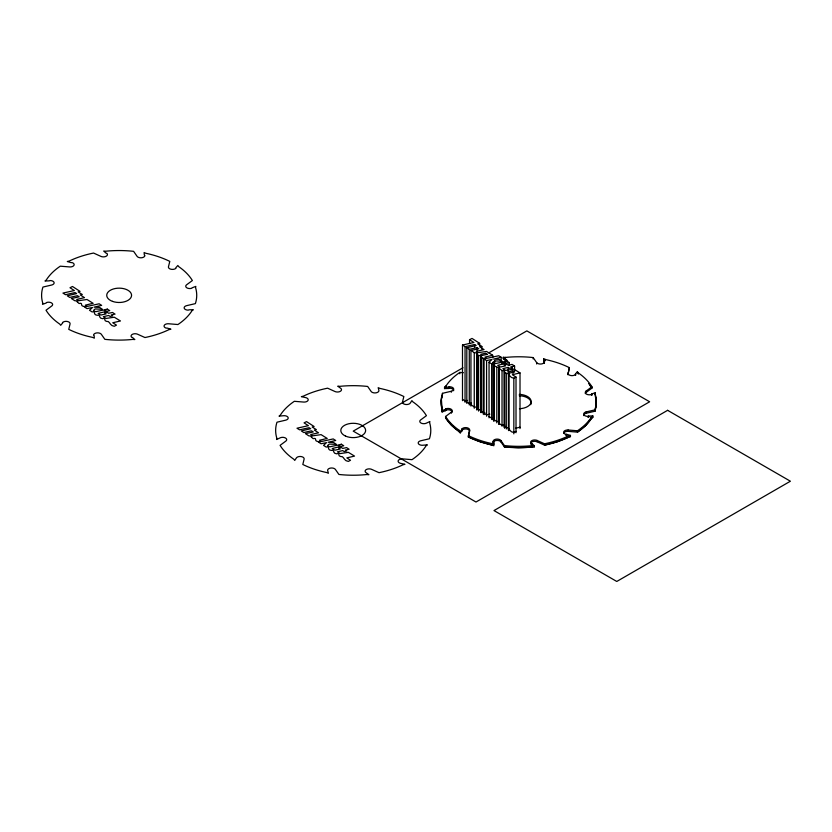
<?xml version="1.0" encoding="UTF-8"?>
<svg xmlns="http://www.w3.org/2000/svg" width="832" height="832" viewBox="0 0 832 832"><rect width="100%" height="100%" fill="white"/><g stroke="black" fill="none" stroke-linecap="round" stroke-linejoin="round"><path stroke-width="1.25" d="M451.402 413.171L451.402 412.152A4.035 2.33 0 0 0 451.09 409.178A4.035 2.33 0 0 0 445.962 408.814L445.962 410.166A1.31 0.759 0 0 1 445.588 410.654L442.094 411.975L442.354 409.396A77.563 44.782 0 0 1 442.489 393.307L451.266 391.258A4.035 2.33 0 0 0 453.586 388.586A4.035 2.33 0 0 0 449.457 386.797A1.31 0.759 0 0 1 448.708 387.109L444.538 387.234L444.538 388.586L448.708 388.461A1.477 0.853 0 0 0 449.114 388.357L449.155 388.336A1.082 0.624 0 0 0 449.394 388.201A4.035 2.33 0 0 1 453.669 390.718M442.094 411.975L442.166 409.458M595.39 392.631L595.306 395.148L595.39 392.631L591.885 393.942A1.31 0.759 0 0 0 591.51 394.43L591.51 395.45M441.418 399.672L442.125 409.739M498.992 424.008L499.335 367.37L496.808 367.224L493.969 365.414L494.333 364L494.333 419.65C493.022 419.162 495.269 416.978 491.66 418.174L489.05 416.499M470.943 406.089L470.943 350.449L474.261 352.633L477.298 353.018L476.954 354.38L478.598 355.451L481.562 355.722L480.875 356.533L480.875 412.173L481.25 355.95M498.95 368.118L502.029 370.614C506.158 369.221 502.622 372.83 506.293 373.36C509.558 372.549 508.976 377.832 513.833 378.227L513.833 433.867M508.394 429.842L508.799 429.062M530.629 443.799A4.035 2.33 0 0 1 532.73 441.605A4.035 2.33 0 0 1 537.056 441.782L544.523 445.141A77.563 44.782 0 0 0 568.464 437.268L570.45 436.779L570.45 435.427L568.464 435.916A77.563 44.782 0 0 1 544.523 443.789L537.056 440.43A4.035 2.33 0 0 0 531.898 440.606A4.035 2.33 0 0 0 531.274 443.57A1.31 0.759 0 0 1 532.116 443.778L534.394 445.806L534.394 447.148L518.326 447.689L504.41 446.919L504.41 445.567L500.864 440.502A4.035 2.33 0 0 0 496.246 439.161A4.035 2.33 0 0 0 493.137 441.553A1.31 0.759 0 0 1 493.678 441.979L493.896 445.734L479.627 441.584L468.312 436.946L469.622 430.175A4.035 2.33 0 0 0 466.762 427.69A4.035 2.33 0 0 0 462.01 428.865L462.01 430.217A1.31 0.759 0 0 1 462.114 430.747L460.231 432.89L459.285 431.87L459.389 430.404A77.563 44.782 0 0 1 445.578 416.468L451.402 412.152M469.622 430.175L468.312 436.946A77.563 44.782 0 0 0 492.19 444.995M441.501 398.653L442.239 395.658M567.986 374.785A4.035 2.33 0 0 1 568.006 374.4L569.348 367.64A77.563 44.782 0 0 0 545.376 359.507L543.66 358.758L543.878 362.523A1.31 0.759 0 0 0 544.419 362.95A4.035 2.33 0 0 1 544.419 363.137M568.006 374.4L569.348 367.64M477.017 407.638L476.954 408.678L478.598 409.75L481.562 410.02M459.389 430.404L460.231 432.89M459.285 431.87L459.389 431.756A77.563 44.782 0 0 1 445.578 417.82L445.578 416.468M575.505 375.211L575.505 373.859L577.408 371.706L578.24 372.85A77.563 44.782 0 0 1 591.926 386.786L591.926 388.138L586.082 392.434A4.035 2.33 0 0 0 585.322 393.536M460.231 431.548L462.114 429.395A1.31 0.759 0 0 0 462.01 428.865M504.566 425.1L504.286 426.234L506.293 427.658C509.558 426.847 508.976 432.13 513.833 432.515L516.017 431.371M481.25 410.249L481.062 411.341L484.942 412.786M489.05 417.851L489.05 362.201L492.003 359.455L486.574 360.568L484.068 358.966L484.068 414.617M444.538 387.234L445.827 386.246A77.563 44.782 0 0 1 459.836 372.414L463.351 372.705M444.538 388.586L445.609 387.608L445.609 386.256M591.562 416.926L591.562 418.278L585.614 425.568L577.491 432.13L577.491 430.778A77.563 44.782 0 0 0 591.562 416.926L592.862 415.938L592.862 417.29L591.562 418.278A77.563 44.782 0 0 1 577.491 432.13L568.121 431.35A4.035 2.33 0 0 0 563.659 433.368M493.033 419.266L493.033 362.367L494.738 360.901L501.904 361.182L501.904 363.761M586.082 392.434L586.082 391.082L591.926 386.786M462.998 367.744L353.215 431.132L475.998 502.018L649.636 401.773L526.843 330.886L488.758 352.872M513.833 378.227L516.017 377.083L516.017 432.723M469.55 343.574L469.55 339.695L472.035 338.426L479.638 343.346L479.638 345.935M583.731 415.594A4.035 2.33 0 0 1 586.144 413.265L594.932 411.226L594.932 409.874A77.563 44.782 0 0 0 595.119 393.869L595.306 393.796M442.094 410.623L445.588 409.302A1.31 0.759 0 0 0 445.962 408.814M479.638 343.346L477.662 343.834L481.842 346.445L481.842 349.024M512.283 370.365L512.283 367.786L509.777 368.399L508.175 367.411L502.913 368.618L505.658 370.386L513.885 369.158L520.01 372.902L520.01 428.553M484.068 358.966L485.826 358.54L483.163 358.384L480.875 356.533M509.267 362.575L506.376 363.262L504.057 361.743L506.865 361.046L509.267 362.575L509.267 365.165M466.814 403.395L466.814 347.745L476.195 345.53L474.614 344.521L465.046 346.642L462.498 345.03L462.498 400.681M492.69 357.833L492.69 355.254L484.962 357.074L486.928 358.322L498.722 355.742L501.186 357.313L501.186 361.192M501.186 357.313L493.605 359.081L499.086 359.341L501.904 361.182M520.01 372.902L512.314 374.712L516.017 377.083M515.611 428.23L520.01 427.201M592.862 415.938L588.692 416.062A1.31 0.759 0 0 0 587.943 416.374A4.035 2.33 0 0 1 583.825 414.575A4.035 2.33 0 0 1 586.144 411.913L594.932 409.874M481.842 346.445L479.846 346.892L484.047 349.596L476.237 351.374L478.182 352.643L486.574 351.447L492.69 355.254M462.498 345.03L473.897 342.482L469.55 339.695M466.814 347.745L469.279 349.346L476.975 347.641L478.764 348.774L470.943 350.449M467.438 400.41L465.046 400.941L462.498 399.329M471.484 403.156L469.279 403.645L466.814 402.043M514.592 371.228L514.592 366.049L510.827 366.85L512.283 367.786M489.84 414.19L486.574 414.866L484.068 413.265M512.97 370.916L507.915 371.956L509.59 373.048L514.634 371.987L512.97 370.916L512.97 373.506M590.772 417.352L592.862 417.29M534.394 445.806L532.262 445.65A77.563 44.782 0 0 1 504.41 445.567M505.877 360.818A1.477 0.853 0 0 1 505.513 360.672L503.246 358.644L503.246 357.292L505.378 357.448A77.563 44.782 0 0 1 533.156 357.562L536.682 362.638L536.682 363.99M503.246 358.644L505.253 358.696L505.253 357.344M489.05 362.201L491.66 363.886L494.333 364M492.544 419.567L494.333 419.65M504.65 425.027L502.029 424.913C497.775 424.663 500.427 420.326 496.808 421.522L493.969 419.713M565.812 435.406L565.812 434.387A4.035 2.33 0 0 1 563.794 431.642A4.035 2.33 0 0 1 568.121 430.009L577.491 430.778M477.298 407.316L474.261 406.931L470.943 404.747M505.877 360.818L505.929 360.828A1.082 0.624 0 0 0 506.355 360.89A4.035 2.33 0 0 1 506.844 361.504A4.035 2.33 0 0 0 506.355 359.538A1.31 0.759 0 0 1 505.513 359.32L503.246 357.292M565.812 434.387A1.31 0.759 0 0 1 566.727 434.335L570.45 435.427M493.896 444.382L492.19 443.643A77.563 44.782 0 0 1 468.312 435.594M493.033 362.367L495.165 363.657L503.142 361.941L505.45 363.459L497.692 365.321L500.365 367.016L505.7 365.83L504.098 364.853L506.688 364.239L508.196 365.217L512.086 364.426L514.592 366.049M459.389 431.756L451.391 425.142L445.578 417.82M544.076 362.762L544.097 362.773A1.082 0.624 0 0 0 544.409 362.96L544.419 361.598A1.31 0.759 0 0 1 543.878 361.171L543.66 358.758M500.864 440.502L500.864 441.854L504.41 446.919A77.563 44.782 0 0 0 532.262 447.002M589.982 385.33L591.926 388.138A77.563 44.782 0 0 0 588.609 383.49M595.119 393.869L595.119 394.878M591.885 393.942L591.885 395.294M591.781 416.915L591.781 418.267M588.692 416.062L588.692 417.414M587.943 416.374L587.943 417.394M586.144 411.913L586.144 413.265M578.334 372.736L578.334 374.088M577.408 371.706L577.408 373.058M575.505 373.859A1.31 0.759 0 0 0 575.598 374.39L575.598 375.398M568.662 435.968L568.662 437.32M568.464 435.916L568.464 437.268L557.107 441.823L544.523 445.141L544.523 443.789M568.121 430.009L568.121 431.35M566.727 434.335L566.727 435.687M545.355 359.382L545.355 360.734M543.878 361.171L543.878 362.523M537.056 440.43L537.056 441.782M533.156 357.562L533.156 358.914M532.262 445.65L532.386 447.106M532.116 443.778L532.116 445.13M531.274 443.57L531.274 444.579M508.799 373.412L508.789 430.633M508.581 373.641L508.581 430.342M508.466 373.89L508.456 430.05M508.175 367.411L508.175 371.29M506.355 359.538L506.355 360.89A1.31 0.759 0 0 1 505.513 360.672L505.513 359.32M506.293 373.36L506.293 429.01M504.566 370.812L504.598 427.939M504.473 372.174L504.473 427.814M504.223 371.166L504.286 427.586M502.029 370.614L502.029 426.265M499.335 367.37L499.335 423.01M499.179 368.742L499.231 424.445M499.086 367.661L499.106 424.289M496.808 367.224L496.808 422.874M494.738 360.901L494.738 363.49M494.01 364.187L493.969 421.065M493.823 364.343L493.875 420.971M493.74 364.666L493.74 420.607M493.678 441.979L493.678 443.331M493.137 441.553L493.137 442.894A1.31 0.759 0 0 1 493.698 443.362M492.19 443.643L492.201 445.12M491.66 363.886L491.66 419.526M486.574 360.568L486.574 416.218M483.163 358.384L483.163 414.024M481.01 356.19L481.062 412.693M478.598 355.451L478.598 411.102M476.975 347.641L476.975 350.22M477.017 353.34L476.954 410.03M476.861 353.569L476.798 409.635M474.614 344.521L474.614 347.11M474.261 352.633L474.261 408.283M469.279 349.346L469.279 404.997M465.046 346.642L465.046 402.293M462.114 429.395L462.114 430.747M459.836 372.414L459.836 373.766M451.266 391.258L451.266 392.267M449.457 386.797L449.457 388.149A1.31 0.759 0 0 1 448.708 388.461L448.708 387.109M445.827 386.246L445.827 387.265M445.588 409.302L445.588 410.654M442.489 393.307L442.489 394.659M442.354 409.396L442.354 410.405M591.51 394.43A4.035 2.33 0 0 1 586.383 394.066A4.035 2.33 0 0 1 586.082 391.082M442.354 410.748A77.563 44.782 0 0 1 442.187 395.647M575.598 374.39A4.035 2.33 0 0 1 570.846 375.544A4.035 2.33 0 0 1 568.006 373.048M544.419 361.598A4.035 2.33 0 0 1 541.299 363.979A4.035 2.33 0 0 1 536.682 362.638M504.598 362.929A4.035 2.33 0 0 1 502.83 363.126M445.962 410.166A4.035 2.33 0 0 1 450.164 410.103A4.035 2.33 0 0 1 452.182 412.235M462.01 430.217A4.035 2.33 0 0 1 466.762 429.042A4.035 2.33 0 0 1 469.622 431.527M493.137 442.894A4.035 2.33 0 0 1 496.246 440.513A4.035 2.33 0 0 1 500.864 441.854M519.272 395.751A12.418 7.166 0 0 1 530.743 404.685M519.272 394.399A12.418 7.166 0 0 1 531.128 401.513A12.418 7.166 0 0 1 519.449 408.71M42.609 303.222L42.536 304.377L46.03 303.066A1.31 0.759 0 0 0 46.405 302.578A4.035 2.33 0 0 1 51.532 302.931A4.035 2.33 0 0 1 51.844 305.916L46.02 310.222A77.563 44.782 0 0 0 59.831 324.158L60.674 325.302L62.556 323.149A1.31 0.759 0 0 0 62.462 322.618A4.035 2.33 0 0 1 67.215 321.454A4.035 2.33 0 0 1 70.065 323.939L68.754 329.358A77.563 44.782 0 0 0 92.633 337.397L94.338 338.146L94.12 335.733A1.31 0.759 0 0 0 93.579 335.306A4.035 2.33 0 0 1 96.689 332.925A4.035 2.33 0 0 1 101.306 334.256L104.853 339.331A77.563 44.782 0 0 0 132.714 339.414L134.836 339.56L132.558 337.542A1.31 0.759 0 0 0 131.716 337.324A4.035 2.33 0 0 1 132.34 334.36A4.035 2.33 0 0 1 137.498 334.183L144.966 337.542A77.563 44.782 0 0 0 168.917 329.67L170.893 329.191L167.17 328.089A1.31 0.759 0 0 0 166.254 328.151A4.035 2.33 0 0 1 164.237 325.406A4.035 2.33 0 0 1 168.563 323.762L177.934 324.532A77.563 44.782 0 0 0 192.015 310.69L193.305 309.702L189.134 309.816A1.31 0.759 0 0 0 188.396 310.138A4.035 2.33 0 0 1 184.267 308.339A4.035 2.33 0 0 1 186.586 305.666L195.374 303.628A77.563 44.782 0 0 0 195.562 287.622L195.832 286.395L192.327 287.706A1.31 0.759 0 0 0 191.953 288.194A4.035 2.33 0 0 1 186.826 287.82A4.035 2.33 0 0 1 186.524 284.846L192.379 280.54A77.563 44.782 0 0 0 178.682 266.614L177.85 265.47L175.947 267.613A1.31 0.759 0 0 0 176.051 268.143A4.035 2.33 0 0 1 171.288 269.308A4.035 2.33 0 0 1 168.449 266.812L169.79 261.394A77.563 44.782 0 0 0 145.818 253.271L144.102 252.522L144.321 254.925A1.31 0.759 0 0 0 144.862 255.362A4.035 2.33 0 0 1 141.752 257.743A4.035 2.33 0 0 1 137.134 256.402L133.598 251.326A77.563 44.782 0 0 0 105.82 251.212L103.688 251.056L105.955 253.074A1.31 0.759 0 0 0 106.798 253.292A4.035 2.33 0 0 1 106.163 256.256A4.035 2.33 0 0 1 101.005 256.422L93.558 253.053A77.563 44.782 0 0 0 69.285 261.03L67.309 261.508L71.032 262.6A1.31 0.759 0 0 0 71.947 262.548A4.035 2.33 0 0 1 73.975 265.294A4.035 2.33 0 0 1 69.659 266.937L60.278 266.178A77.563 44.782 0 0 0 46.28 280.01L44.98 280.998L49.15 280.862A1.31 0.759 0 0 0 49.899 280.55A4.035 2.33 0 0 1 54.028 282.35A4.035 2.33 0 0 1 51.709 285.012L42.931 287.061A77.563 44.782 0 0 0 42.796 303.15L42.609 303.222M276.671 438.35L276.588 439.514L280.457 437.705A4.035 2.33 0 0 1 285.594 438.069A4.035 2.33 0 0 1 285.906 441.043L280.082 445.359A77.563 44.782 0 0 0 293.894 459.295L294.726 460.429L296.514 457.756A4.035 2.33 0 0 1 301.267 456.581A4.035 2.33 0 0 1 304.117 459.066L302.817 464.485A77.563 44.782 0 0 0 326.685 472.534L328.401 473.273L327.631 470.434A4.035 2.33 0 0 1 330.741 468.052A4.035 2.33 0 0 1 335.369 469.394L338.915 474.458A77.563 44.782 0 0 0 366.766 474.542L368.898 474.687L365.778 472.462A4.035 2.33 0 0 1 366.392 469.498A4.035 2.33 0 0 1 371.55 469.321L379.018 472.68A77.563 44.782 0 0 0 402.969 464.807L404.945 464.318L400.317 463.278A4.035 2.33 0 0 1 398.299 460.533A4.035 2.33 0 0 1 402.615 458.89L411.996 459.67A77.563 44.782 0 0 0 426.067 445.817L427.367 444.829L422.448 445.266A4.035 2.33 0 0 1 418.319 443.466A4.035 2.33 0 0 1 420.638 440.804L429.426 438.766A77.563 44.782 0 0 0 429.624 422.76L429.894 421.522L426.015 423.322A4.035 2.33 0 0 1 420.878 422.958A4.035 2.33 0 0 1 420.586 419.973L426.431 415.678A77.563 44.782 0 0 0 412.745 401.742L411.913 400.598L410.103 403.281A4.035 2.33 0 0 1 405.34 404.435A4.035 2.33 0 0 1 402.511 401.939L403.853 396.531A77.563 44.782 0 0 0 379.87 388.398L378.165 387.65L378.924 390.489A4.035 2.33 0 0 1 375.804 392.87A4.035 2.33 0 0 1 371.186 391.529L367.661 386.454A77.563 44.782 0 0 0 339.872 386.339L337.75 386.183L340.86 388.43A4.035 2.33 0 0 1 340.226 391.383A4.035 2.33 0 0 1 335.067 391.56L327.61 388.18A77.563 44.782 0 0 0 303.337 396.157L301.371 396.646L306.01 397.675A4.035 2.33 0 0 1 308.027 400.421A4.035 2.33 0 0 1 303.711 402.064L294.33 401.305A77.563 44.782 0 0 0 280.332 415.137L279.042 416.125L283.951 415.688A4.035 2.33 0 0 1 288.09 417.477A4.035 2.33 0 0 1 285.771 420.15L276.983 422.198A77.563 44.782 0 0 0 276.848 438.287L276.671 438.35M77.262 301.839L79.04 303.514C83.658 302.442 79.529 305.542 83.606 306.436L86.268 306.592L84.51 307.018L87.027 308.62L92.456 307.507L89.492 310.263L92.102 311.938C96.158 310.606 92.508 314.839 97.25 315.276C100.87 314.08 98.228 318.427 102.471 318.666C106.61 317.273 103.064 320.882 106.735 321.422C110.001 320.601 109.418 325.884 114.286 326.279L116.47 325.135L112.757 322.764L120.453 320.965L114.327 317.221L106.111 318.438L103.355 316.68L108.618 315.463L110.219 316.462L112.736 315.838L111.27 314.902L115.034 314.111L112.528 312.489L108.638 313.269L107.141 312.291L104.541 312.905L106.142 313.882L100.807 315.068L98.134 313.383L105.893 311.522L103.584 310.003L95.607 311.709L93.475 310.419L95.181 308.953L102.346 309.234L99.528 307.393L94.047 307.133L101.629 305.365L99.164 303.794L87.37 306.374L85.405 305.126L93.132 303.306L87.017 299.499L78.624 300.695L76.679 299.426L84.49 297.648L80.288 294.944L82.285 294.497L78.114 291.886L80.08 291.398L72.478 286.478L69.992 287.747L74.339 290.534L62.951 293.082L65.489 294.694L75.057 292.573L76.638 293.582L67.257 295.797L69.722 297.398L77.428 295.693L79.206 296.826L71.386 298.501L74.703 300.685L77.74 301.07L77.262 301.839M311.324 436.966L313.092 438.641C317.72 437.57 313.591 440.669 317.668 441.563L320.33 441.73L318.573 442.156L321.079 443.758L326.508 442.634L323.554 445.39L326.165 447.065C330.221 445.734 326.56 449.966 331.313 450.414C334.932 449.207 332.28 453.554 336.523 453.804C340.662 452.41 337.126 456.019 340.798 456.55C344.063 455.728 343.481 461.022 348.338 461.406L350.522 460.262L346.819 457.891L354.515 456.092L348.39 452.348L340.163 453.575L337.418 451.807L342.68 450.601L344.282 451.589L346.788 450.965L345.332 450.039L349.097 449.238L346.59 447.616L342.701 448.406L341.193 447.429L338.603 448.042L340.205 449.01L334.87 450.206L332.197 448.51L339.955 446.649L337.646 445.13L329.67 446.846L327.527 445.557L329.233 444.09L336.409 444.361L333.59 442.52L328.11 442.26L335.691 440.492L333.216 438.932L321.433 441.511L319.457 440.263L327.194 438.433L321.079 434.637L312.686 435.822L310.742 434.564L318.542 432.786L314.35 430.082L316.347 429.624L312.166 427.014L314.142 426.525L306.53 421.606L304.054 422.874L308.402 425.662L297.003 428.22L299.551 429.832L309.119 427.71L310.7 428.709L301.319 430.934L303.784 432.536L311.48 430.82L313.258 431.954L305.438 433.628L308.766 435.822L311.802 436.207L311.324 436.966M596.274 403.229L594.932 411.226A77.563 44.782 0 0 0 595.4 396.209L596.274 403.229M667.618 410.322L493.99 510.567L616.772 581.464L790.4 481.218L667.618 410.322M107.307 309.109L104.499 309.795L106.818 311.314L109.71 310.627L107.307 309.109M341.37 444.236L338.562 444.933L340.881 446.451L343.772 445.765L341.37 444.236M487.344 354.37L482.362 355.399L480.678 354.297L485.659 353.288L487.344 354.37M112.476 301.361A12.418 7.166 0 0 0 131.56 295.641A12.418 7.166 0 0 0 113.443 288.954A12.418 7.166 0 0 0 112.476 301.361M345.498 436.062A12.418 7.166 0 0 0 365.498 431.506A12.418 7.166 0 0 0 348.66 423.79A12.418 7.166 0 0 0 345.498 436.062"/></g></svg>
